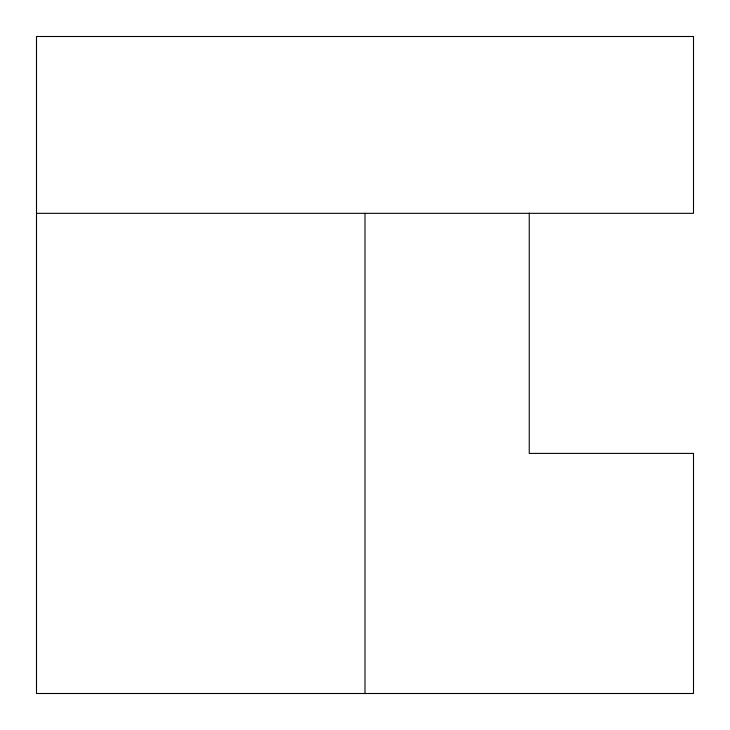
<?xml version="1.0" encoding="UTF-8"?>
<svg xmlns="http://www.w3.org/2000/svg" width="730" height="730" viewBox="0 0 730 730"><rect width="100%" height="100%" fill="white"/><g stroke="black" fill="none" stroke-linecap="round" stroke-linejoin="round"><path stroke-width="1.09" d="M36.5 213.333L693.5 213.333L693.5 36.5L36.5 36.5L36.5 693.5L693.5 693.5L693.5 453.412L529.25 453.412L529.25 213.06M365 213.333L365 693.5"/></g></svg>
